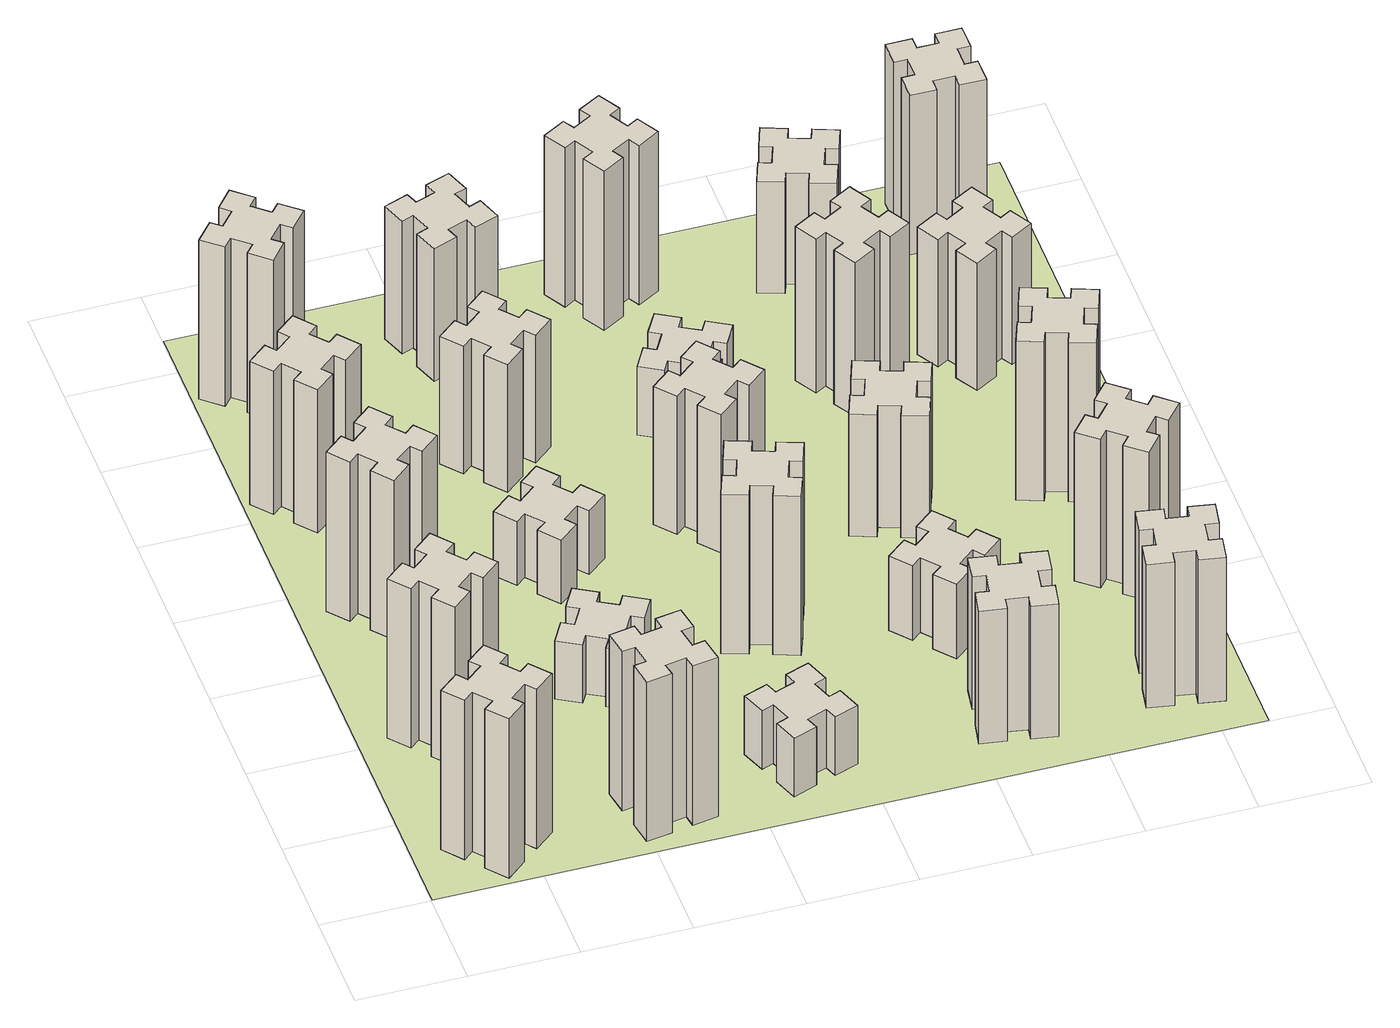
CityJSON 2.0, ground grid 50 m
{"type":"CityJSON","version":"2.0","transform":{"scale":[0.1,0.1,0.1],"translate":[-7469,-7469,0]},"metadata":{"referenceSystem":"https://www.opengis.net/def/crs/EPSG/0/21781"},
"CityObjects":{
"building1":{"type":"Building","attributes":{"class":"1000","function":"1000","usage":"1000","yearOfConstruction":2016,"roofType":"1000","measuredHeight":90,"storeysAboveGround":30,"storeysBelowGround":0},"geometry":[{"type":"Solid","lod":"1","boundaries":[[[[0,1,2,3,4,5,6,7,8,9,10,11,12,13,14,15,16,17,18,19]],[[17,16,20,21]],[[16,15,22,20]],[[15,14,23,22]],[[14,13,24,23]],[[13,12,25,24]],[[12,11,26,25]],[[11,10,27,26]],[[10,9,28,27]],[[9,8,29,28]],[[8,7,30,29]],[[7,6,31,30]],[[6,5,32,31]],[[5,4,33,32]],[[4,3,34,33]],[[3,2,35,34]],[[2,1,36,35]],[[1,0,37,36]],[[0,19,38,37]],[[19,18,39,38]],[[18,17,21,39]],[[24,25,26,27,28,29,30,31,32,33,34,35,36,37,38,39,21,20,22,23]]]]}]},
"building2":{"type":"Building","attributes":{"class":"1000","function":"1000","usage":"1000","yearOfConstruction":2016,"roofType":"1000","measuredHeight":90,"storeysAboveGround":30,"storeysBelowGround":0},"geometry":[{"type":"Solid","lod":"1","boundaries":[[[[40,41,42,43,44,45,46,47,48,49,50,51,52,53,54,55,56,57,58,59]],[[57,56,60,61]],[[56,55,62,60]],[[55,54,63,62]],[[54,53,64,63]],[[53,52,65,64]],[[52,51,66,65]],[[51,50,67,66]],[[50,49,68,67]],[[49,48,69,68]],[[48,47,70,69]],[[47,46,71,70]],[[46,45,72,71]],[[45,44,73,72]],[[44,43,74,73]],[[43,42,75,74]],[[42,41,76,75]],[[41,40,77,76]],[[40,59,78,77]],[[59,58,79,78]],[[58,57,61,79]],[[64,65,66,67,68,69,70,71,72,73,74,75,76,77,78,79,61,60,62,63]]]]}]},
"building3":{"type":"Building","attributes":{"class":"1000","function":"1000","usage":"1000","yearOfConstruction":2016,"roofType":"1000","measuredHeight":90,"storeysAboveGround":30,"storeysBelowGround":0},"geometry":[{"type":"Solid","lod":"1","boundaries":[[[[80,81,82,83,84,85,86,87,88,89,90,91,92,93,94,95,96,97,98,99]],[[97,96,100,101]],[[96,95,102,100]],[[95,94,103,102]],[[94,93,104,103]],[[93,92,105,104]],[[92,91,106,105]],[[91,90,107,106]],[[90,89,108,107]],[[89,88,109,108]],[[88,87,110,109]],[[87,86,111,110]],[[86,85,112,111]],[[85,84,113,112]],[[84,83,114,113]],[[83,82,115,114]],[[82,81,116,115]],[[81,80,117,116]],[[80,99,118,117]],[[99,98,119,118]],[[98,97,101,119]],[[104,105,106,107,108,109,110,111,112,113,114,115,116,117,118,119,101,100,102,103]]]]}]},
"building4":{"type":"Building","attributes":{"class":"1000","function":"1000","usage":"1000","yearOfConstruction":2016,"roofType":"1000","measuredHeight":81,"storeysAboveGround":30,"storeysBelowGround":0},"geometry":[{"type":"Solid","lod":"1","boundaries":[[[[120,121,122,123,124,125,126,127,128,129,130,131,132,133,134,135,136,137,138,139]],[[137,136,140,141]],[[136,135,142,140]],[[135,134,143,142]],[[134,133,144,143]],[[133,132,145,144]],[[132,131,146,145]],[[131,130,147,146]],[[130,129,148,147]],[[129,128,149,148]],[[128,127,150,149]],[[127,126,151,150]],[[126,125,152,151]],[[125,124,153,152]],[[124,123,154,153]],[[123,122,155,154]],[[122,121,156,155]],[[121,120,157,156]],[[120,139,158,157]],[[139,138,159,158]],[[138,137,141,159]],[[144,145,146,147,148,149,150,151,152,153,154,155,156,157,158,159,141,140,142,143]]]]}]},
"building5":{"type":"Building","attributes":{"class":"1000","function":"1000","usage":"1000","yearOfConstruction":2016,"roofType":"1000","measuredHeight":90,"storeysAboveGround":30,"storeysBelowGround":0},"geometry":[{"type":"Solid","lod":"1","boundaries":[[[[160,161,162,163,164,165,166,167,168,169,170,171,172,173,174,175,176,177,178,179]],[[177,176,180,181]],[[176,175,182,180]],[[175,174,183,182]],[[174,173,184,183]],[[173,172,185,184]],[[172,171,186,185]],[[171,170,187,186]],[[170,169,188,187]],[[169,168,189,188]],[[168,167,190,189]],[[167,166,191,190]],[[166,165,192,191]],[[165,164,193,192]],[[164,163,194,193]],[[163,162,195,194]],[[162,161,196,195]],[[161,160,197,196]],[[160,179,198,197]],[[179,178,199,198]],[[178,177,181,199]],[[184,185,186,187,188,189,190,191,192,193,194,195,196,197,198,199,181,180,182,183]]]]}]},
"building6":{"type":"Building","attributes":{"class":"1000","function":"1000","usage":"1000","yearOfConstruction":2016,"roofType":"1000","measuredHeight":90,"storeysAboveGround":30,"storeysBelowGround":0},"geometry":[{"type":"Solid","lod":"1","boundaries":[[[[200,201,202,203,204,205,206,207,208,209,210,211,212,213,214,215,216,217,218,219]],[[217,216,220,221]],[[216,215,222,220]],[[215,214,223,222]],[[214,213,224,223]],[[213,212,225,224]],[[212,211,226,225]],[[211,210,227,226]],[[210,209,228,227]],[[209,208,229,228]],[[208,207,230,229]],[[207,206,231,230]],[[206,205,232,231]],[[205,204,233,232]],[[204,203,234,233]],[[203,202,235,234]],[[202,201,236,235]],[[201,200,237,236]],[[200,219,238,237]],[[219,218,239,238]],[[218,217,221,239]],[[224,225,226,227,228,229,230,231,232,233,234,235,236,237,238,239,221,220,222,223]]]]}]},
"building7":{"type":"Building","attributes":{"class":"1000","function":"1000","usage":"1000","yearOfConstruction":2016,"roofType":"1000","measuredHeight":33,"storeysAboveGround":30,"storeysBelowGround":0},"geometry":[{"type":"Solid","lod":"1","boundaries":[[[[240,241,242,243,244,245,246,247,248,249,250,251,252,253,254,255,256,257,258,259]],[[257,256,260,261]],[[256,255,262,260]],[[255,254,263,262]],[[254,253,264,263]],[[253,252,265,264]],[[252,251,266,265]],[[251,250,267,266]],[[250,249,268,267]],[[249,248,269,268]],[[248,247,270,269]],[[247,246,271,270]],[[246,245,272,271]],[[245,244,273,272]],[[244,243,274,273]],[[243,242,275,274]],[[242,241,276,275]],[[241,240,277,276]],[[240,259,278,277]],[[259,258,279,278]],[[258,257,261,279]],[[264,265,266,267,268,269,270,271,272,273,274,275,276,277,278,279,261,260,262,263]]]]}]},
"building8":{"type":"Building","attributes":{"class":"1000","function":"1000","usage":"1000","yearOfConstruction":2016,"roofType":"1000","measuredHeight":36,"storeysAboveGround":30,"storeysBelowGround":0},"geometry":[{"type":"Solid","lod":"1","boundaries":[[[[280,281,282,283,284,285,286,287,288,289,290,291,292,293,294,295,296,297,298,299]],[[297,296,300,301]],[[296,295,302,300]],[[295,294,303,302]],[[294,293,304,303]],[[293,292,305,304]],[[292,291,306,305]],[[291,290,307,306]],[[290,289,308,307]],[[289,288,309,308]],[[288,287,310,309]],[[287,286,311,310]],[[286,285,312,311]],[[285,284,313,312]],[[284,283,314,313]],[[283,282,315,314]],[[282,281,316,315]],[[281,280,317,316]],[[280,299,318,317]],[[299,298,319,318]],[[298,297,301,319]],[[304,305,306,307,308,309,310,311,312,313,314,315,316,317,318,319,301,300,302,303]]]]}]},
"building9":{"type":"Building","attributes":{"class":"1000","function":"1000","usage":"1000","yearOfConstruction":2016,"roofType":"1000","measuredHeight":33,"storeysAboveGround":30,"storeysBelowGround":0},"geometry":[{"type":"Solid","lod":"1","boundaries":[[[[320,321,322,323,324,325,326,327,328,329,330,331,332,333,334,335,336,337,338,339]],[[337,336,340,341]],[[336,335,342,340]],[[335,334,343,342]],[[334,333,344,343]],[[333,332,345,344]],[[332,331,346,345]],[[331,330,347,346]],[[330,329,348,347]],[[329,328,349,348]],[[328,327,350,349]],[[327,326,351,350]],[[326,325,352,351]],[[325,324,353,352]],[[324,323,354,353]],[[323,322,355,354]],[[322,321,356,355]],[[321,320,357,356]],[[320,339,358,357]],[[339,338,359,358]],[[338,337,341,359]],[[344,345,346,347,348,349,350,351,352,353,354,355,356,357,358,359,341,340,342,343]]]]}]},
"building10":{"type":"Building","attributes":{"class":"1000","function":"1000","usage":"1000","yearOfConstruction":2016,"roofType":"1000","measuredHeight":72,"storeysAboveGround":30,"storeysBelowGround":0},"geometry":[{"type":"Solid","lod":"1","boundaries":[[[[360,361,362,363,364,365,366,367,368,369,370,371,372,373,374,375,376,377,378,379]],[[377,376,380,381]],[[376,375,382,380]],[[375,374,383,382]],[[374,373,384,383]],[[373,372,385,384]],[[372,371,386,385]],[[371,370,387,386]],[[370,369,388,387]],[[369,368,389,388]],[[368,367,390,389]],[[367,366,391,390]],[[366,365,392,391]],[[365,364,393,392]],[[364,363,394,393]],[[363,362,395,394]],[[362,361,396,395]],[[361,360,397,396]],[[360,379,398,397]],[[379,378,399,398]],[[378,377,381,399]],[[384,385,386,387,388,389,390,391,392,393,394,395,396,397,398,399,381,380,382,383]]]]}]},
"building11":{"type":"Building","attributes":{"class":"1000","function":"1000","usage":"1000","yearOfConstruction":2016,"roofType":"1000","measuredHeight":75,"storeysAboveGround":30,"storeysBelowGround":0},"geometry":[{"type":"Solid","lod":"1","boundaries":[[[[400,401,402,403,404,405,406,407,408,409,410,411,412,413,414,415,416,417,418,419]],[[417,416,420,421]],[[416,415,422,420]],[[415,414,423,422]],[[414,413,424,423]],[[413,412,425,424]],[[412,411,426,425]],[[411,410,427,426]],[[410,409,428,427]],[[409,408,429,428]],[[408,407,430,429]],[[407,406,431,430]],[[406,405,432,431]],[[405,404,433,432]],[[404,403,434,433]],[[403,402,435,434]],[[402,401,436,435]],[[401,400,437,436]],[[400,419,438,437]],[[419,418,439,438]],[[418,417,421,439]],[[424,425,426,427,428,429,430,431,432,433,434,435,436,437,438,439,421,420,422,423]]]]}]},
"building12":{"type":"Building","attributes":{"class":"1000","function":"1000","usage":"1000","yearOfConstruction":2016,"roofType":"1000","measuredHeight":90,"storeysAboveGround":30,"storeysBelowGround":0},"geometry":[{"type":"Solid","lod":"1","boundaries":[[[[440,441,442,443,444,445,446,447,448,449,450,451,452,453,454,455,456,457,458,459]],[[457,456,460,461]],[[456,455,462,460]],[[455,454,463,462]],[[454,453,464,463]],[[453,452,465,464]],[[452,451,466,465]],[[451,450,467,466]],[[450,449,468,467]],[[449,448,469,468]],[[448,447,470,469]],[[447,446,471,470]],[[446,445,472,471]],[[445,444,473,472]],[[444,443,474,473]],[[443,442,475,474]],[[442,441,476,475]],[[441,440,477,476]],[[440,459,478,477]],[[459,458,479,478]],[[458,457,461,479]],[[464,465,466,467,468,469,470,471,472,473,474,475,476,477,478,479,461,460,462,463]]]]}]},
"building13":{"type":"Building","attributes":{"class":"1000","function":"1000","usage":"1000","yearOfConstruction":2016,"roofType":"1000","measuredHeight":78,"storeysAboveGround":30,"storeysBelowGround":0},"geometry":[{"type":"Solid","lod":"1","boundaries":[[[[480,481,482,483,484,485,486,487,488,489,490,491,492,493,494,495,496,497,498,499]],[[497,496,500,501]],[[496,495,502,500]],[[495,494,503,502]],[[494,493,504,503]],[[493,492,505,504]],[[492,491,506,505]],[[491,490,507,506]],[[490,489,508,507]],[[489,488,509,508]],[[488,487,510,509]],[[487,486,511,510]],[[486,485,512,511]],[[485,484,513,512]],[[484,483,514,513]],[[483,482,515,514]],[[482,481,516,515]],[[481,480,517,516]],[[480,499,518,517]],[[499,498,519,518]],[[498,497,501,519]],[[504,505,506,507,508,509,510,511,512,513,514,515,516,517,518,519,501,500,502,503]]]]}]},
"building14":{"type":"Building","attributes":{"class":"1000","function":"1000","usage":"1000","yearOfConstruction":2016,"roofType":"1000","measuredHeight":39,"storeysAboveGround":30,"storeysBelowGround":0},"geometry":[{"type":"Solid","lod":"1","boundaries":[[[[520,521,522,523,524,525,526,527,528,529,530,531,532,533,534,535,536,537,538,539]],[[537,536,540,541]],[[536,535,542,540]],[[535,534,543,542]],[[534,533,544,543]],[[533,532,545,544]],[[532,531,546,545]],[[531,530,547,546]],[[530,529,548,547]],[[529,528,549,548]],[[528,527,550,549]],[[527,526,551,550]],[[526,525,552,551]],[[525,524,553,552]],[[524,523,554,553]],[[523,522,555,554]],[[522,521,556,555]],[[521,520,557,556]],[[520,539,558,557]],[[539,538,559,558]],[[538,537,541,559]],[[544,545,546,547,548,549,550,551,552,553,554,555,556,557,558,559,541,540,542,543]]]]}]},
"building15":{"type":"Building","attributes":{"class":"1000","function":"1000","usage":"1000","yearOfConstruction":2016,"roofType":"1000","measuredHeight":75,"storeysAboveGround":30,"storeysBelowGround":0},"geometry":[{"type":"Solid","lod":"1","boundaries":[[[[560,561,562,563,564,565,566,567,568,569,570,571,572,573,574,575,576,577,578,579]],[[577,576,580,581]],[[576,575,582,580]],[[575,574,583,582]],[[574,573,584,583]],[[573,572,585,584]],[[572,571,586,585]],[[571,570,587,586]],[[570,569,588,587]],[[569,568,589,588]],[[568,567,590,589]],[[567,566,591,590]],[[566,565,592,591]],[[565,564,593,592]],[[564,563,594,593]],[[563,562,595,594]],[[562,561,596,595]],[[561,560,597,596]],[[560,579,598,597]],[[579,578,599,598]],[[578,577,581,599]],[[584,585,586,587,588,589,590,591,592,593,594,595,596,597,598,599,581,580,582,583]]]]}]},
"building16":{"type":"Building","attributes":{"class":"1000","function":"1000","usage":"1000","yearOfConstruction":2016,"roofType":"1000","measuredHeight":90,"storeysAboveGround":30,"storeysBelowGround":0},"geometry":[{"type":"Solid","lod":"1","boundaries":[[[[600,601,602,603,604,605,606,607,608,609,610,611,612,613,614,615,616,617,618,619]],[[617,616,620,621]],[[616,615,622,620]],[[615,614,623,622]],[[614,613,624,623]],[[613,612,625,624]],[[612,611,626,625]],[[611,610,627,626]],[[610,609,628,627]],[[609,608,629,628]],[[608,607,630,629]],[[607,606,631,630]],[[606,605,632,631]],[[605,604,633,632]],[[604,603,634,633]],[[603,602,635,634]],[[602,601,636,635]],[[601,600,637,636]],[[600,619,638,637]],[[619,618,639,638]],[[618,617,621,639]],[[624,625,626,627,628,629,630,631,632,633,634,635,636,637,638,639,621,620,622,623]]]]}]},
"building17":{"type":"Building","attributes":{"class":"1000","function":"1000","usage":"1000","yearOfConstruction":2016,"roofType":"1000","measuredHeight":42,"storeysAboveGround":30,"storeysBelowGround":0},"geometry":[{"type":"Solid","lod":"1","boundaries":[[[[640,641,642,643,644,645,646,647,648,649,650,651,652,653,654,655,656,657,658,659]],[[657,656,660,661]],[[656,655,662,660]],[[655,654,663,662]],[[654,653,664,663]],[[653,652,665,664]],[[652,651,666,665]],[[651,650,667,666]],[[650,649,668,667]],[[649,648,669,668]],[[648,647,670,669]],[[647,646,671,670]],[[646,645,672,671]],[[645,644,673,672]],[[644,643,674,673]],[[643,642,675,674]],[[642,641,676,675]],[[641,640,677,676]],[[640,659,678,677]],[[659,658,679,678]],[[658,657,661,679]],[[664,665,666,667,668,669,670,671,672,673,674,675,676,677,678,679,661,660,662,663]]]]}]},
"building18":{"type":"Building","attributes":{"class":"1000","function":"1000","usage":"1000","yearOfConstruction":2016,"roofType":"1000","measuredHeight":69,"storeysAboveGround":30,"storeysBelowGround":0},"geometry":[{"type":"Solid","lod":"1","boundaries":[[[[680,681,682,683,684,685,686,687,688,689,690,691,692,693,694,695,696,697,698,699]],[[697,696,700,701]],[[696,695,702,700]],[[695,694,703,702]],[[694,693,704,703]],[[693,692,705,704]],[[692,691,706,705]],[[691,690,707,706]],[[690,689,708,707]],[[689,688,709,708]],[[688,687,710,709]],[[687,686,711,710]],[[686,685,712,711]],[[685,684,713,712]],[[684,683,714,713]],[[683,682,715,714]],[[682,681,716,715]],[[681,680,717,716]],[[680,699,718,717]],[[699,698,719,718]],[[698,697,701,719]],[[704,705,706,707,708,709,710,711,712,713,714,715,716,717,718,719,701,700,702,703]]]]}]},
"building19":{"type":"Building","attributes":{"class":"1000","function":"1000","usage":"1000","yearOfConstruction":2016,"roofType":"1000","measuredHeight":87,"storeysAboveGround":30,"storeysBelowGround":0},"geometry":[{"type":"Solid","lod":"1","boundaries":[[[[720,721,722,723,724,725,726,727,728,729,730,731,732,733,734,735,736,737,738,739]],[[737,736,740,741]],[[736,735,742,740]],[[735,734,743,742]],[[734,733,744,743]],[[733,732,745,744]],[[732,731,746,745]],[[731,730,747,746]],[[730,729,748,747]],[[729,728,749,748]],[[728,727,750,749]],[[727,726,751,750]],[[726,725,752,751]],[[725,724,753,752]],[[724,723,754,753]],[[723,722,755,754]],[[722,721,756,755]],[[721,720,757,756]],[[720,739,758,757]],[[739,738,759,758]],[[738,737,741,759]],[[744,745,746,747,748,749,750,751,752,753,754,755,756,757,758,759,741,740,742,743]]]]}]},
"building20":{"type":"Building","attributes":{"class":"1000","function":"1000","usage":"1000","yearOfConstruction":2016,"roofType":"1000","measuredHeight":81,"storeysAboveGround":30,"storeysBelowGround":0},"geometry":[{"type":"Solid","lod":"1","boundaries":[[[[760,761,762,763,764,765,766,767,768,769,770,771,772,773,774,775,776,777,778,779]],[[777,776,780,781]],[[776,775,782,780]],[[775,774,783,782]],[[774,773,784,783]],[[773,772,785,784]],[[772,771,786,785]],[[771,770,787,786]],[[770,769,788,787]],[[769,768,789,788]],[[768,767,790,789]],[[767,766,791,790]],[[766,765,792,791]],[[765,764,793,792]],[[764,763,794,793]],[[763,762,795,794]],[[762,761,796,795]],[[761,760,797,796]],[[760,779,798,797]],[[779,778,799,798]],[[778,777,781,799]],[[784,785,786,787,788,789,790,791,792,793,794,795,796,797,798,799,781,780,782,783]]]]}]},
"building21":{"type":"Building","attributes":{"class":"1000","function":"1000","usage":"1000","yearOfConstruction":2016,"roofType":"1000","measuredHeight":63,"storeysAboveGround":30,"storeysBelowGround":0},"geometry":[{"type":"Solid","lod":"1","boundaries":[[[[800,801,802,803,804,805,806,807,808,809,810,811,812,813,814,815,816,817,818,819]],[[817,816,820,821]],[[816,815,822,820]],[[815,814,823,822]],[[814,813,824,823]],[[813,812,825,824]],[[812,811,826,825]],[[811,810,827,826]],[[810,809,828,827]],[[809,808,829,828]],[[808,807,830,829]],[[807,806,831,830]],[[806,805,832,831]],[[805,804,833,832]],[[804,803,834,833]],[[803,802,835,834]],[[802,801,836,835]],[[801,800,837,836]],[[800,819,838,837]],[[819,818,839,838]],[[818,817,821,839]],[[824,825,826,827,828,829,830,831,832,833,834,835,836,837,838,839,821,820,822,823]]]]}]},
"building22":{"type":"Building","attributes":{"class":"1000","function":"1000","usage":"1000","yearOfConstruction":2016,"roofType":"1000","measuredHeight":84,"storeysAboveGround":30,"storeysBelowGround":0},"geometry":[{"type":"Solid","lod":"1","boundaries":[[[[840,841,842,843,844,845,846,847,848,849,850,851,852,853,854,855,856,857,858,859]],[[857,856,860,861]],[[856,855,862,860]],[[855,854,863,862]],[[854,853,864,863]],[[853,852,865,864]],[[852,851,866,865]],[[851,850,867,866]],[[850,849,868,867]],[[849,848,869,868]],[[848,847,870,869]],[[847,846,871,870]],[[846,845,872,871]],[[845,844,873,872]],[[844,843,874,873]],[[843,842,875,874]],[[842,841,876,875]],[[841,840,877,876]],[[840,859,878,877]],[[859,858,879,878]],[[858,857,861,879]],[[864,865,866,867,868,869,870,871,872,873,874,875,876,877,878,879,861,860,862,863]]]]}]},
"building23":{"type":"Building","attributes":{"class":"1000","function":"1000","usage":"1000","yearOfConstruction":2016,"roofType":"1000","measuredHeight":90,"storeysAboveGround":30,"storeysBelowGround":0},"geometry":[{"type":"Solid","lod":"1","boundaries":[[[[880,881,882,883,884,885,886,887,888,889,890,891,892,893,894,895,896,897,898,899]],[[897,896,900,901]],[[896,895,902,900]],[[895,894,903,902]],[[894,893,904,903]],[[893,892,905,904]],[[892,891,906,905]],[[891,890,907,906]],[[890,889,908,907]],[[889,888,909,908]],[[888,887,910,909]],[[887,886,911,910]],[[886,885,912,911]],[[885,884,913,912]],[[884,883,914,913]],[[883,882,915,914]],[[882,881,916,915]],[[881,880,917,916]],[[880,899,918,917]],[[899,898,919,918]],[[898,897,901,919]],[[904,905,906,907,908,909,910,911,912,913,914,915,916,917,918,919,901,900,902,903]]]]}]},
"building24":{"type":"Building","attributes":{"class":"1000","function":"1000","usage":"1000","yearOfConstruction":2016,"roofType":"1000","measuredHeight":72,"storeysAboveGround":30,"storeysBelowGround":0},"geometry":[{"type":"Solid","lod":"1","boundaries":[[[[920,921,922,923,924,925,926,927,928,929,930,931,932,933,934,935,936,937,938,939]],[[937,936,940,941]],[[936,935,942,940]],[[935,934,943,942]],[[934,933,944,943]],[[933,932,945,944]],[[932,931,946,945]],[[931,930,947,946]],[[930,929,948,947]],[[929,928,949,948]],[[928,927,950,949]],[[927,926,951,950]],[[926,925,952,951]],[[925,924,953,952]],[[924,923,954,953]],[[923,922,955,954]],[[922,921,956,955]],[[921,920,957,956]],[[920,939,958,957]],[[939,938,959,958]],[[938,937,941,959]],[[944,945,946,947,948,949,950,951,952,953,954,955,956,957,958,959,941,940,942,943]]]]}]},
"building25":{"type":"Building","attributes":{"class":"1000","function":"1000","usage":"1000","yearOfConstruction":2016,"roofType":"1000","measuredHeight":90,"storeysAboveGround":30,"storeysBelowGround":0},"geometry":[{"type":"Solid","lod":"1","boundaries":[[[[960,961,962,963,964,965,966,967,968,969,970,971,972,973,974,975,976,977,978,979]],[[977,976,980,981]],[[976,975,982,980]],[[975,974,983,982]],[[974,973,984,983]],[[973,972,985,984]],[[972,971,986,985]],[[971,970,987,986]],[[970,969,988,987]],[[969,968,989,988]],[[968,967,990,989]],[[967,966,991,990]],[[966,965,992,991]],[[965,964,993,992]],[[964,963,994,993]],[[963,962,995,994]],[[962,961,996,995]],[[961,960,997,996]],[[960,979,998,997]],[[979,978,999,998]],[[978,977,981,999]],[[984,985,986,987,988,989,990,991,992,993,994,995,996,997,998,999,981,980,982,983]]]]}]},
"landuse1":{"type":"LandUse","attributes":{"name":"plot1","function":"1010"},"geometry":[{"type":"MultiSurface","lod":"1","boundaries":[[[1000,1001,1002,1003]]]}]}
},
"vertices":[
[492,308,0],[427,384,0],[473,423,0],[396,515,0],[304,438,0],[343,392,0],[266,327,0],[228,373,0],[136,296,0],[213,204,0],[259,243,0],[323,166,0],[277,128,0],[354,36,0],[446,113,0],[408,159,0],[484,223,0],[523,177,0],[615,254,0],[538,346,0],[484,223,900],[523,177,900],[408,159,900],[446,113,900],[354,36,900],[277,128,900],[323,166,900],[259,243,900],[213,204,900],[136,296,900],[228,373,900],[266,327,900],[343,392,900],[304,438,900],[396,515,900],[473,423,900],[427,384,900],[492,308,900],[538,346,900],[615,254,900],
[492,1048,0],[427,1124,0],[473,1163,0],[396,1255,0],[304,1178,0],[343,1132,0],[266,1067,0],[228,1113,0],[136,1036,0],[213,944,0],[259,983,0],[323,906,0],[277,868,0],[354,776,0],[446,853,0],[408,899,0],[484,963,0],[523,917,0],[615,994,0],[538,1086,0],[484,963,900],[523,917,900],[408,899,900],[446,853,900],[354,776,900],[277,868,900],[323,906,900],[259,983,900],[213,944,900],[136,1036,900],[228,1113,900],[266,1067,900],[343,1132,900],[304,1178,900],[396,1255,900],[473,1163,900],[427,1124,900],[492,1048,900],[538,1086,900],[615,994,900],
[492,1888,0],[427,1964,0],[473,2003,0],[396,2095,0],[304,2018,0],[343,1972,0],[266,1907,0],[228,1953,0],[136,1876,0],[213,1784,0],[259,1823,0],[323,1746,0],[277,1708,0],[354,1616,0],[446,1693,0],[408,1739,0],[484,1803,0],[523,1757,0],[615,1834,0],[538,1926,0],[484,1803,900],[523,1757,900],[408,1739,900],[446,1693,900],[354,1616,900],[277,1708,900],[323,1746,900],[259,1823,900],[213,1784,900],[136,1876,900],[228,1953,900],[266,1907,900],[343,1972,900],[304,2018,900],[396,2095,900],[473,2003,900],[427,1964,900],[492,1888,900],[538,1926,900],[615,1834,900],
[243,2712,0],[166,2647,0],[128,2693,0],[36,2616,0],[113,2524,0],[159,2563,0],[223,2486,0],[177,2448,0],[254,2356,0],[346,2433,0],[308,2479,0],[384,2543,0],[423,2497,0],[515,2574,0],[438,2666,0],[392,2628,0],[327,2704,0],[373,2743,0],[296,2835,0],[204,2758,0],[327,2704,810],[373,2743,810],[392,2628,810],[438,2666,810],[515,2574,810],[423,2497,810],[384,2543,810],[308,2479,810],[346,2433,810],[254,2356,810],[177,2448,810],[223,2486,810],[159,2563,810],[113,2524,810],[36,2616,810],[128,2693,810],[166,2647,810],[243,2712,810],[204,2758,810],[296,2835,810],
[1085,158,0],[1184,176,0],[1194,117,0],[1312,137,0],[1291,256,0],[1232,245,0],[1215,344,0],[1274,354,0],[1253,472,0],[1135,451,0],[1145,392,0],[1047,375,0],[1037,434,0],[918,413,0],[939,295,0],[998,305,0],[1016,207,0],[957,197,0],[977,78,0],[1096,99,0],[1016,207,900],[957,197,900],[998,305,900],[939,295,900],[918,413,900],[1037,434,900],[1047,375,900],[1145,392,900],[1135,451,900],[1253,472,900],[1274,354,900],[1215,344,900],[1232,245,900],[1291,256,900],[1312,137,900],[1194,117,900],[1184,176,900],[1085,158,900],[1096,99,900],[977,78,900],
[384,3387,0],[308,3452,0],[346,3498,0],[254,3575,0],[177,3483,0],[223,3444,0],[159,3368,0],[113,3406,0],[36,3314,0],[128,3237,0],[166,3283,0],[243,3219,0],[204,3173,0],[296,3096,0],[373,3188,0],[327,3226,0],[392,3303,0],[438,3264,0],[515,3356,0],[423,3433,0],[392,3303,900],[438,3264,900],[327,3226,900],[373,3188,900],[296,3096,900],[204,3173,900],[243,3219,900],[166,3283,900],[128,3237,900],[36,3314,900],[113,3406,900],[159,3368,900],[223,3444,900],[177,3483,900],[254,3575,900],[346,3498,900],[308,3452,900],[384,3387,900],[423,3433,900],[515,3356,900],
[1186,1017,0],[1236,1104,0],[1288,1074,0],[1348,1178,0],[1244,1238,0],[1214,1186,0],[1127,1236,0],[1157,1288,0],[1053,1348,0],[993,1244,0],[1045,1214,0],[995,1127,0],[943,1157,0],[883,1053,0],[987,993,0],[1017,1045,0],[1104,995,0],[1074,943,0],[1178,883,0],[1238,987,0],[1104,995,330],[1074,943,330],[1017,1045,330],[987,993,330],[883,1053,330],[943,1157,330],[995,1127,330],[1045,1214,330],[993,1244,330],[1053,1348,330],[1157,1288,330],[1127,1236,330],[1214,1186,330],[1244,1238,330],[1348,1178,330],[1288,1074,330],[1236,1104,330],[1186,1017,330],[1238,987,330],[1178,883,330],
[1083,1972,0],[1006,1907,0],[968,1953,0],[876,1876,0],[953,1784,0],[999,1823,0],[1063,1746,0],[1017,1708,0],[1094,1616,0],[1186,1693,0],[1148,1739,0],[1224,1803,0],[1263,1757,0],[1355,1834,0],[1278,1926,0],[1232,1888,0],[1167,1964,0],[1213,2003,0],[1136,2095,0],[1044,2018,0],[1167,1964,360],[1213,2003,360],[1232,1888,360],[1278,1926,360],[1355,1834,360],[1263,1757,360],[1224,1803,360],[1148,1739,360],[1186,1693,360],[1094,1616,360],[1017,1708,360],[1063,1746,360],[999,1823,360],[953,1784,360],[876,1876,360],[968,1953,360],[1006,1907,360],[1083,1972,360],[1044,2018,360],[1136,2095,360],
[1765,496,0],[1671,462,0],[1650,518,0],[1537,477,0],[1579,364,0],[1635,385,0],[1669,291,0],[1613,270,0],[1654,157,0],[1767,199,0],[1746,255,0],[1840,289,0],[1860,233,0],[1973,274,0],[1932,387,0],[1876,366,0],[1842,460,0],[1898,480,0],[1857,593,0],[1744,552,0],[1842,460,330],[1898,480,330],[1876,366,330],[1932,387,330],[1973,274,330],[1860,233,330],[1840,289,330],[1746,255,330],[1767,199,330],[1654,157,330],[1613,270,330],[1669,291,330],[1635,385,330],[1579,364,330],[1537,477,330],[1650,518,330],[1671,462,330],[1765,496,330],[1744,552,330],[1857,593,330],
[1232,2628,0],[1167,2704,0],[1213,2743,0],[1136,2835,0],[1044,2758,0],[1083,2712,0],[1006,2647,0],[968,2693,0],[876,2616,0],[953,2524,0],[999,2563,0],[1063,2486,0],[1017,2448,0],[1094,2356,0],[1186,2433,0],[1148,2479,0],[1224,2543,0],[1263,2497,0],[1355,2574,0],[1278,2666,0],[1224,2543,720],[1263,2497,720],[1148,2479,720],[1186,2433,720],[1094,2356,720],[1017,2448,720],[1063,2486,720],[999,2563,720],[953,2524,720],[876,2616,720],[968,2693,720],[1006,2647,720],[1083,2712,720],[1044,2758,720],[1136,2835,720],[1213,2743,720],[1167,2704,720],[1232,2628,720],[1278,2666,720],[1355,2574,720],
[1125,3456,0],[1031,3422,0],[1010,3478,0],[897,3437,0],[939,3324,0],[995,3345,0],[1029,3251,0],[973,3230,0],[1014,3117,0],[1127,3159,0],[1106,3215,0],[1200,3249,0],[1220,3193,0],[1333,3234,0],[1292,3347,0],[1236,3326,0],[1202,3420,0],[1258,3440,0],[1217,3553,0],[1104,3512,0],[1202,3420,750],[1258,3440,750],[1236,3326,750],[1292,3347,750],[1333,3234,750],[1220,3193,750],[1200,3249,750],[1106,3215,750],[1127,3159,750],[1014,3117,750],[973,3230,750],[1029,3251,750],[995,3345,750],[939,3324,750],[897,3437,750],[1010,3478,750],[1031,3422,750],[1125,3456,750],[1104,3512,750],[1217,3553,750],
[1769,1300,0],[1735,1206,0],[1679,1227,0],[1637,1114,0],[1750,1073,0],[1771,1129,0],[1865,1095,0],[1844,1039,0],[1957,997,0],[1998,1110,0],[1942,1131,0],[1976,1225,0],[2032,1204,0],[2073,1317,0],[1960,1358,0],[1940,1302,0],[1846,1336,0],[1867,1392,0],[1754,1433,0],[1713,1320,0],[1846,1336,900],[1867,1392,900],[1940,1302,900],[1960,1358,900],[2073,1317,900],[2032,1204,900],[1976,1225,900],[1942,1131,900],[1998,1110,900],[1957,997,900],[1844,1039,900],[1865,1095,900],[1771,1129,900],[1750,1073,900],[1637,1114,900],[1679,1227,900],[1735,1206,900],[1769,1300,900],[1713,1320,900],[1754,1433,900],
[1972,1988,0],[1907,2064,0],[1953,2103,0],[1876,2195,0],[1784,2118,0],[1823,2072,0],[1746,2007,0],[1708,2053,0],[1616,1976,0],[1693,1884,0],[1739,1923,0],[1803,1846,0],[1757,1808,0],[1834,1716,0],[1926,1793,0],[1888,1839,0],[1964,1903,0],[2003,1857,0],[2095,1934,0],[2018,2026,0],[1964,1903,780],[2003,1857,780],[1888,1839,780],[1926,1793,780],[1834,1716,780],[1757,1808,780],[1803,1846,780],[1739,1923,780],[1693,1884,780],[1616,1976,780],[1708,2053,780],[1746,2007,780],[1823,2072,780],[1784,2118,780],[1876,2195,780],[1953,2103,780],[1907,2064,780],[1972,1988,780],[2018,2026,780],[2095,1934,780],
[2026,2497,0],[2076,2584,0],[2128,2554,0],[2188,2658,0],[2084,2718,0],[2054,2666,0],[1967,2716,0],[1997,2768,0],[1893,2828,0],[1833,2724,0],[1885,2694,0],[1835,2607,0],[1783,2637,0],[1723,2533,0],[1827,2473,0],[1857,2525,0],[1944,2475,0],[1914,2423,0],[2018,2363,0],[2078,2467,0],[1944,2475,390],[1914,2423,390],[1857,2525,390],[1827,2473,390],[1723,2533,390],[1783,2637,390],[1835,2607,390],[1885,2694,390],[1833,2724,390],[1893,2828,390],[1997,2768,390],[1967,2716,390],[2054,2666,390],[2084,2718,390],[2188,2658,390],[2128,2554,390],[2076,2584,390],[2026,2497,390],[2078,2467,390],[2018,2363,390],
[2596,444,0],[2578,345,0],[2519,356,0],[2498,237,0],[2617,217,0],[2627,276,0],[2725,258,0],[2715,199,0],[2833,178,0],[2854,297,0],[2795,307,0],[2812,405,0],[2871,395,0],[2892,513,0],[2774,534,0],[2764,475,0],[2665,492,0],[2676,551,0],[2557,572,0],[2537,454,0],[2665,492,750],[2676,551,750],[2764,475,750],[2774,534,750],[2892,513,750],[2871,395,750],[2812,405,750],[2795,307,750],[2854,297,750],[2833,178,750],[2715,199,750],[2725,258,750],[2627,276,750],[2617,217,750],[2498,237,750],[2519,356,750],[2578,345,750],[2596,444,750],[2537,454,750],[2557,572,750],
[1844,3556,0],[1757,3506,0],[1727,3558,0],[1623,3498,0],[1683,3394,0],[1735,3424,0],[1785,3337,0],[1733,3307,0],[1793,3203,0],[1897,3263,0],[1867,3315,0],[1954,3365,0],[1984,3313,0],[2088,3373,0],[2028,3477,0],[1976,3447,0],[1926,3534,0],[1978,3564,0],[1918,3668,0],[1814,3608,0],[1926,3534,900],[1978,3564,900],[1976,3447,900],[2028,3477,900],[2088,3373,900],[1984,3313,900],[1954,3365,900],[1867,3315,900],[1897,3263,900],[1793,3203,900],[1733,3307,900],[1785,3337,900],[1735,3424,900],[1683,3394,900],[1623,3498,900],[1727,3558,900],[1757,3506,900],[1844,3556,900],[1814,3608,900],[1918,3668,900],
[2563,1132,0],[2486,1067,0],[2448,1113,0],[2356,1036,0],[2433,944,0],[2479,983,0],[2543,906,0],[2497,868,0],[2574,776,0],[2666,853,0],[2628,899,0],[2704,963,0],[2743,917,0],[2835,994,0],[2758,1086,0],[2712,1048,0],[2647,1124,0],[2693,1163,0],[2616,1255,0],[2524,1178,0],[2647,1124,420],[2693,1163,420],[2712,1048,420],[2758,1086,420],[2835,994,420],[2743,917,420],[2704,963,420],[2628,899,420],[2666,853,420],[2574,776,420],[2497,868,420],[2543,906,420],[2479,983,420],[2433,944,420],[2356,1036,420],[2448,1113,420],[2486,1067,420],[2563,1132,420],[2524,1178,420],[2616,1255,420],
[2682,1671,0],[2716,1765,0],[2772,1744,0],[2813,1857,0],[2700,1898,0],[2680,1842,0],[2586,1876,0],[2607,1932,0],[2494,1973,0],[2453,1860,0],[2509,1840,0],[2475,1746,0],[2419,1767,0],[2377,1654,0],[2490,1613,0],[2511,1669,0],[2605,1635,0],[2584,1579,0],[2697,1537,0],[2738,1650,0],[2605,1635,690],[2584,1579,690],[2511,1669,690],[2490,1613,690],[2377,1654,690],[2419,1767,690],[2475,1746,690],[2509,1840,690],[2453,1860,690],[2494,1973,690],[2607,1932,690],[2586,1876,690],[2680,1842,690],[2700,1898,690],[2813,1857,690],[2772,1744,690],[2716,1765,690],[2682,1671,690],[2738,1650,690],[2697,1537,690],
[2707,2475,0],[2794,2525,0],[2824,2473,0],[2928,2533,0],[2868,2637,0],[2816,2607,0],[2766,2694,0],[2818,2724,0],[2758,2828,0],[2654,2768,0],[2684,2716,0],[2597,2666,0],[2567,2718,0],[2463,2658,0],[2523,2554,0],[2575,2584,0],[2625,2497,0],[2573,2467,0],[2633,2363,0],[2737,2423,0],[2625,2497,870],[2573,2467,870],[2575,2584,870],[2523,2554,870],[2463,2658,870],[2567,2718,870],[2597,2666,870],[2684,2716,870],[2654,2768,870],[2758,2828,870],[2818,2724,870],[2766,2694,870],[2816,2607,870],[2868,2637,870],[2928,2533,870],[2824,2473,870],[2794,2525,870],[2707,2475,870],[2737,2423,870],[2633,2363,870],
[3504,475,0],[3405,492,0],[3416,551,0],[3297,572,0],[3277,454,0],[3336,444,0],[3318,345,0],[3259,356,0],[3238,237,0],[3357,217,0],[3367,276,0],[3465,258,0],[3455,199,0],[3573,178,0],[3594,297,0],[3535,307,0],[3552,405,0],[3611,395,0],[3632,513,0],[3514,534,0],[3552,405,810],[3611,395,810],[3535,307,810],[3594,297,810],[3573,178,810],[3455,199,810],[3465,258,810],[3367,276,810],[3357,217,810],[3238,237,810],[3259,356,810],[3318,345,810],[3336,444,810],[3277,454,810],[3297,572,810],[3416,551,810],[3405,492,810],[3504,475,810],[3514,534,810],[3632,513,810],
[2780,3422,0],[2686,3456,0],[2707,3512,0],[2594,3553,0],[2553,3440,0],[2609,3420,0],[2575,3326,0],[2519,3347,0],[2477,3234,0],[2590,3193,0],[2611,3249,0],[2705,3215,0],[2684,3159,0],[2797,3117,0],[2838,3230,0],[2782,3251,0],[2816,3345,0],[2872,3324,0],[2913,3437,0],[2800,3478,0],[2816,3345,630],[2872,3324,630],[2782,3251,630],[2838,3230,630],[2797,3117,630],[2684,3159,630],[2705,3215,630],[2611,3249,630],[2590,3193,630],[2477,3234,630],[2519,3347,630],[2575,3326,630],[2609,3420,630],[2553,3440,630],[2594,3553,630],[2707,3512,630],[2686,3456,630],[2780,3422,630],[2800,3478,630],[2913,3437,630],
[3487,1006,0],[3552,1083,0],[3598,1044,0],[3675,1136,0],[3583,1213,0],[3544,1167,0],[3468,1232,0],[3506,1278,0],[3414,1355,0],[3337,1263,0],[3383,1224,0],[3319,1148,0],[3273,1186,0],[3196,1094,0],[3288,1017,0],[3326,1063,0],[3403,999,0],[3364,953,0],[3456,876,0],[3533,968,0],[3403,999,840],[3364,953,840],[3326,1063,840],[3288,1017,840],[3196,1094,840],[3273,1186,840],[3319,1148,840],[3383,1224,840],[3337,1263,840],[3414,1355,840],[3506,1278,840],[3468,1232,840],[3544,1167,840],[3583,1213,840],[3675,1136,840],[3598,1044,840],[3552,1083,840],[3487,1006,840],[3533,968,840],[3456,876,840],
[3420,1842,0],[3326,1876,0],[3347,1932,0],[3234,1973,0],[3193,1860,0],[3249,1840,0],[3215,1746,0],[3159,1767,0],[3117,1654,0],[3230,1613,0],[3251,1669,0],[3345,1635,0],[3324,1579,0],[3437,1537,0],[3478,1650,0],[3422,1671,0],[3456,1765,0],[3512,1744,0],[3553,1857,0],[3440,1898,0],[3456,1765,900],[3512,1744,900],[3422,1671,900],[3478,1650,900],[3437,1537,900],[3324,1579,900],[3345,1635,900],[3251,1669,900],[3230,1613,900],[3117,1654,900],[3159,1767,900],[3215,1746,900],[3249,1840,900],[3193,1860,900],[3234,1973,900],[3347,1932,900],[3326,1876,900],[3420,1842,900],[3440,1898,900],[3553,1857,900],
[3247,2475,0],[3334,2525,0],[3364,2473,0],[3468,2533,0],[3408,2637,0],[3356,2607,0],[3306,2694,0],[3358,2724,0],[3298,2828,0],[3194,2768,0],[3224,2716,0],[3137,2666,0],[3107,2718,0],[3003,2658,0],[3063,2554,0],[3115,2584,0],[3165,2497,0],[3113,2467,0],[3173,2363,0],[3277,2423,0],[3165,2497,720],[3113,2467,720],[3115,2584,720],[3063,2554,720],[3003,2658,720],[3107,2718,720],[3137,2666,720],[3224,2716,720],[3194,2768,720],[3298,2828,720],[3358,2724,720],[3306,2694,720],[3356,2607,720],[3408,2637,720],[3468,2533,720],[3364,2473,720],[3334,2525,720],[3247,2475,720],[3277,2423,720],[3173,2363,720],
[3285,3325,0],[3385,3325,0],[3385,3265,0],[3505,3265,0],[3505,3385,0],[3445,3385,0],[3445,3485,0],[3505,3485,0],[3505,3605,0],[3385,3605,0],[3385,3545,0],[3285,3545,0],[3285,3605,0],[3165,3605,0],[3165,3485,0],[3225,3485,0],[3225,3385,0],[3165,3385,0],[3165,3265,0],[3285,3265,0],[3225,3385,900],[3165,3385,900],[3225,3485,900],[3165,3485,900],[3165,3605,900],[3285,3605,900],[3285,3545,900],[3385,3545,900],[3385,3605,900],[3505,3605,900],[3505,3485,900],[3445,3485,900],[3445,3385,900],[3505,3385,900],[3505,3265,900],[3385,3265,900],[3385,3325,900],[3285,3325,900],[3285,3265,900],[3165,3265,900],
[5,3705,0],[3705,3705,0],[3705,5,0],[5,5,0]
]}
